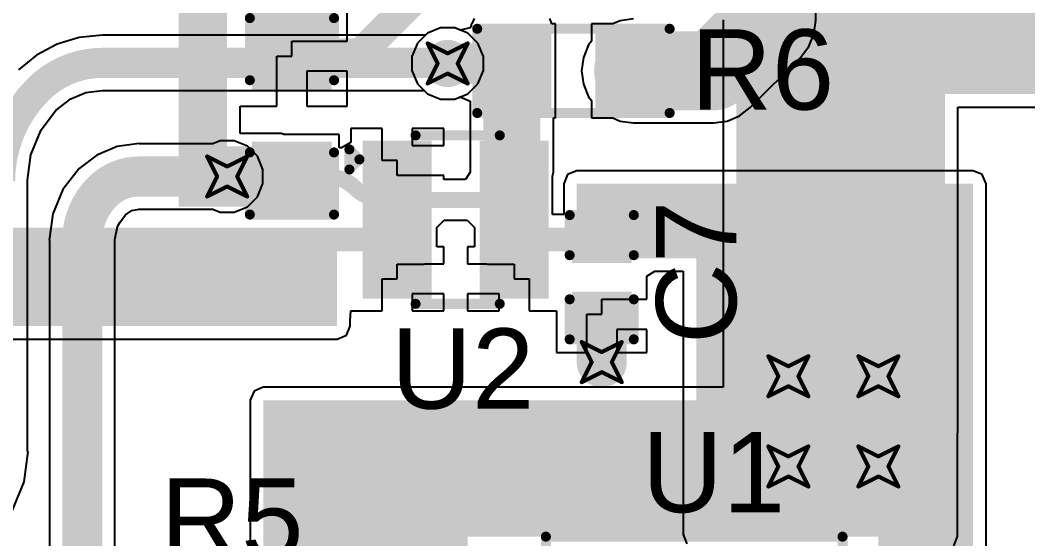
# Model space of a CAD drawing. Header units: millimetres. Extents: x -2 to 282, y -53 to 22.
# Drawn here: x 29.57 to 42.33, y -30.94 to -24.37 of the extents above; entities that cross this region are included whole.
import ezdxf

# ---------------------------------------------------------------- set-up
doc = ezdxf.new("R2010")
doc.units = ezdxf.units.MM
for name, color, linetype in [('BottomLayer', 5, 'Continuous'), ('DrillDrawing', 1, 'Continuous'), ('Mechanical1', 6, 'Continuous'), ('Mechanical2', 216, 'Continuous'), ('TopLayer', 1, 'Continuous'), ('TopOverlay', 2, 'Continuous'), ('TopPaste', 8, 'Continuous'), ('TopSolder', 216, 'Continuous'), ('ViaHoleLayer', 16, 'Continuous')]:
    doc.layers.add(name, color=color, linetype=linetype)
doc.styles.add('Arial', font='', dxfattribs={"height": 0.2})
doc.styles.get('Arial').set_extended_font_data('Arial')

# ---------------------------------------------------------------- blocks, each defined once
blk = doc.blocks.new('SOT_583_24')
at = {"layer": 'TopLayer'}
for points in [[(-1.07499912, 0.90000074), (-0.40499792, 0.90000074), (-0.40499792, 0.6000013399999999), (-1.07499912, 0.6000013399999999)], [(0.40499792, 0.90000074), (1.07499912, 0.90000074), (1.07499912, 0.6000013399999999), (0.40499792, 0.6000013399999999)], [(-1.07499912, 0.40000174), (-0.40499792, 0.40000174), (-0.40499792, 0.10000234), (-1.07499912, 0.10000234)], [(0.40500046, 0.40000174), (1.07500166, 0.40000174), (1.07500166, 0.10000234), (0.40500046, 0.10000234)], [(-1.07499912, -0.0999998), (-0.40499792, -0.0999998), (-0.40499792, -0.3999992), (-1.07499912, -0.3999992)], [(0.40499538, -0.09999725999999999), (1.07499658, -0.09999725999999999), (1.07499658, -0.3999966599999999), (0.40499538, -0.3999966599999999)], [(-1.07499912, -0.5999987999999999), (-0.40499792, -0.5999987999999999), (-0.40499792, -0.8999982), (-1.07499912, -0.8999982)], [(0.40499792, -0.6000013399999999), (1.07499912, -0.6000013399999999), (1.07499912, -0.90000074), (0.40499792, -0.90000074)]]:
    blk.add_hatch(color=1, dxfattribs=at).paths.add_polyline_path(points)
at = {"layer": 'TopPaste'}
for points in [[(-1.07499912, 0.90000074), (-0.40499792, 0.90000074), (-0.40499792, 0.6000013399999999), (-1.07499912, 0.6000013399999999)], [(0.40499792, 0.90000074), (1.07499912, 0.90000074), (1.07499912, 0.6000013399999999), (0.40499792, 0.6000013399999999)], [(-1.07499912, 0.40000174), (-0.40499792, 0.40000174), (-0.40499792, 0.10000234), (-1.07499912, 0.10000234)], [(0.40500046, 0.40000174), (1.07500166, 0.40000174), (1.07500166, 0.10000234), (0.40500046, 0.10000234)], [(-1.07499912, -0.0999998), (-0.40499792, -0.0999998), (-0.40499792, -0.3999992), (-1.07499912, -0.3999992)], [(0.40499538, -0.09999725999999999), (1.07499658, -0.09999725999999999), (1.07499658, -0.3999966599999999), (0.40499538, -0.3999966599999999)], [(-1.07499912, -0.5999987999999999), (-0.40499792, -0.5999987999999999), (-0.40499792, -0.8999982), (-1.07499912, -0.8999982)], [(0.40499792, -0.6000013399999999), (1.07499912, -0.6000013399999999), (1.07499912, -0.90000074), (0.40499792, -0.90000074)]]:
    blk.add_hatch(color=8, dxfattribs=at).paths.add_polyline_path(points)
at = {"layer": 'TopSolder'}
for points in [[(-1.17659912, 1.00160074), (-0.30339792, 1.00160074), (-0.30339792, 0.49840134), (-1.17659912, 0.49840134)], [(0.30339792, 1.00160074), (1.17659912, 1.00160074), (1.17659912, 0.49840134), (0.30339792, 0.49840134)], [(-1.17659912, 0.50160174), (-0.30339792, 0.50160174), (-0.30339792, -0.00159766), (-1.17659912, -0.00159766)], [(0.30340046, 0.50160174), (1.17660166, 0.50160174), (1.17660166, -0.00159766), (0.30340046, -0.00159766)], [(-1.17659912, 0.0016002), (-0.30339792, 0.0016002), (-0.30339792, -0.5015992), (-1.17659912, -0.5015992)], [(0.30339538, 0.00160274), (1.17659658, 0.00160274), (1.17659658, -0.5015966599999999), (0.30339538, -0.5015966599999999)], [(-1.17659912, -0.4983988), (-0.30339792, -0.4983988), (-0.30339792, -1.0015982), (-1.17659912, -1.0015982)], [(0.30339792, -0.49840134), (1.17659912, -0.49840134), (1.17659912, -1.00160074), (0.30339792, -1.00160074)]]:
    blk.add_hatch(color=216, dxfattribs=at).paths.add_polyline_path(points)
at = {"layer": 'TopOverlay', "const_width": 0.127}
for points in [[(-0.508, 1.06679746), (0.5588, 1.0668)], [(-1.3462, 0.635), (-1.34619746, 0.88899746)], [(-1.34619746, 0.88899746), (-1.2192, 0.7619999999999999)], [(-1.3462, 0.635), (-1.2192, 0.7619999999999999)], [(-0.50799746, -1.0668), (0.5588, -1.0668)]]:
    blk.add_lwpolyline(points, dxfattribs=at)
at = {"layer": 'TopOverlay', "const_width": 0.0635}
for points in [[(-0.5397500000000001, 1.06679746, 1), (-0.47625, 1.06679746, 1)], [(0.52705, 1.0668, 1), (0.5905499999999999, 1.0668, 1)], [(-1.37794746, 0.88899746, 1), (-1.31444746, 0.88899746, 1)], [(-1.37794746, 0.88899746, 1), (-1.31444746, 0.88899746, 1)], [(-1.25095, 0.7619999999999999, 1), (-1.18745, 0.7619999999999999, 1)], [(-1.25095, 0.7619999999999999, 1), (-1.18745, 0.7619999999999999, 1)], [(-1.37795, 0.635, 1), (-1.31445, 0.635, 1)], [(-1.37795, 0.635, 1), (-1.31445, 0.635, 1)], [(-0.53974746, -1.0668, 1), (-0.47624746, -1.0668, 1)], [(0.52705, -1.0668, 1), (0.5905499999999999, -1.0668, 1)]]:
    blk.add_lwpolyline(points, format="xyb", close=True, dxfattribs=at)
blk = doc.blocks.new('R___0603_54')
at = {"layer": 'TopLayer'}
for points in [[(-0.38100254, 0.44449746), (-0.38100254, -0.44450254), (-1.14300254, -0.44450254), (-1.14300254, 0.44449746)], [(1.14300254, 0.44450254), (1.14300254, -0.44449746), (0.38100254, -0.44449746), (0.38100254, 0.44450254)]]:
    blk.add_hatch(color=1, dxfattribs=at).paths.add_polyline_path(points)
at = {"layer": 'TopPaste'}
for points in [[(-0.38100254, 0.44449746), (-0.38100254, -0.44450254), (-1.14300254, -0.44450254), (-1.14300254, 0.44449746)], [(1.14300254, 0.44450254), (1.14300254, -0.44449746), (0.38100254, -0.44449746), (0.38100254, 0.44450254)]]:
    blk.add_hatch(color=8, dxfattribs=at).paths.add_polyline_path(points)
at = {"layer": 'TopSolder'}
for points in [[(-0.27940254, 0.5460974599999999), (-0.27940254, -0.54610254), (-1.24460254, -0.54610254), (-1.24460254, 0.5460974599999999)], [(1.24460254, 0.54610254), (1.24460254, -0.5460974599999999), (0.27940254, -0.5460974599999999), (0.27940254, 0.54610254)]]:
    blk.add_hatch(color=216, dxfattribs=at).paths.add_polyline_path(points)
at = {"layer": 'TopOverlay', "const_width": 0.127}
for points in [[(-1.21919746, -0.5334), (-1.2192, 0.5334)], [(1.21919746, 0.5334), (-1.2192, 0.5334)], [(1.2192, -0.5334), (1.21919746, 0.5334)], [(1.2192, -0.5334), (-1.21919746, -0.5334)]]:
    blk.add_lwpolyline(points, dxfattribs=at)
at = {"layer": 'TopOverlay', "const_width": 0.0635}
for points in [[(-1.25095, 0.5334, 1), (-1.18745, 0.5334, 1)], [(-1.25095, 0.5334, 1), (-1.18745, 0.5334, 1)], [(1.18744746, 0.5334, 1), (1.25094746, 0.5334, 1)], [(1.18744746, 0.5334, 1), (1.25094746, 0.5334, 1)], [(-1.25094746, -0.5334, 1), (-1.18744746, -0.5334, 1)], [(-1.25094746, -0.5334, 1), (-1.18744746, -0.5334, 1)], [(1.18745, -0.5334, 1), (1.25095, -0.5334, 1)], [(1.18745, -0.5334, 1), (1.25095, -0.5334, 1)]]:
    blk.add_lwpolyline(points, format="xyb", close=True, dxfattribs=at)
blk = doc.blocks.new('ESOP_8_75')
at = {"layer": 'TopLayer'}
for points in [[(-3.50850073, 2.2049994), (-2.30850059, 2.2049994), (-2.30850059, 1.6050006), (-3.50850073, 1.6050006)], [(2.30849805, 2.2049994), (3.50849819, 2.2049994), (3.50849819, 1.6050006), (2.30849805, 1.6050006)], [(-1.20000014, 1.65000051), (1.20000014, 1.65000051), (1.20000014, -1.65000051), (-1.20000014, -1.65000051)], [(-3.50850073, 0.9349994), (-2.30850059, 0.9349994), (-2.30850059, 0.3350006), (-3.50850073, 0.3350006)], [(2.30850059, 0.9349994), (3.50850073, 0.9349994), (3.50850073, 0.3350006), (2.30850059, 0.3350006)], [(-3.50850073, -0.3350006), (-2.30850059, -0.3350006), (-2.30850059, -0.9349994), (-3.50850073, -0.9349994)], [(2.30850059, -0.3350006), (3.50850073, -0.3350006), (3.50850073, -0.9349994), (2.30850059, -0.9349994)], [(-3.50849819, -1.6050006), (-2.30849805, -1.6050006), (-2.30849805, -2.2049994), (-3.50849819, -2.2049994)], [(2.30850059, -1.6050006), (3.50850073, -1.6050006), (3.50850073, -2.2049994), (2.30850059, -2.2049994)]]:
    blk.add_hatch(color=1, dxfattribs=at).paths.add_polyline_path(points)
at = {"layer": 'TopPaste'}
for points in [[(-3.50850073, 2.2049994), (-2.30850059, 2.2049994), (-2.30850059, 1.6050006), (-3.50850073, 1.6050006)], [(2.30849805, 2.2049994), (3.50849819, 2.2049994), (3.50849819, 1.6050006), (2.30849805, 1.6050006)], [(-1.20000014, 1.65000051), (1.20000014, 1.65000051), (1.20000014, -1.65000051), (-1.20000014, -1.65000051)], [(-3.50850073, 0.9349994), (-2.30850059, 0.9349994), (-2.30850059, 0.3350006), (-3.50850073, 0.3350006)], [(2.30850059, 0.9349994), (3.50850073, 0.9349994), (3.50850073, 0.3350006), (2.30850059, 0.3350006)], [(-3.50850073, -0.3350006), (-2.30850059, -0.3350006), (-2.30850059, -0.9349994), (-3.50850073, -0.9349994)], [(2.30850059, -0.3350006), (3.50850073, -0.3350006), (3.50850073, -0.9349994), (2.30850059, -0.9349994)], [(-3.50849819, -1.6050006), (-2.30849805, -1.6050006), (-2.30849805, -2.2049994), (-3.50849819, -2.2049994)], [(2.30850059, -1.6050006), (3.50850073, -1.6050006), (3.50850073, -2.2049994), (2.30850059, -2.2049994)]]:
    blk.add_hatch(color=8, dxfattribs=at).paths.add_polyline_path(points)
at = {"layer": 'TopSolder'}
for points in [[(-3.61010073, 2.3065994), (-2.20690059, 2.3065994), (-2.20690059, 1.5034006), (-3.61010073, 1.5034006)], [(2.20689805, 2.3065994), (3.61009819, 2.3065994), (3.61009819, 1.5034006), (2.20689805, 1.5034006)], [(-1.30160014, 1.75160051), (1.30160014, 1.75160051), (1.30160014, -1.75160051), (-1.30160014, -1.75160051)], [(-3.61010073, 1.0365994), (-2.20690059, 1.0365994), (-2.20690059, 0.2334006), (-3.61010073, 0.2334006)], [(2.20690059, 1.0365994), (3.61010073, 1.0365994), (3.61010073, 0.2334006), (2.20690059, 0.2334006)], [(-3.61010073, -0.2334006), (-2.20690059, -0.2334006), (-2.20690059, -1.0365994), (-3.61010073, -1.0365994)], [(2.20690059, -0.2334006), (3.61010073, -0.2334006), (3.61010073, -1.0365994), (2.20690059, -1.0365994)], [(-3.61009819, -1.5034006), (-2.20689805, -1.5034006), (-2.20689805, -2.3065994), (-3.61009819, -2.3065994)], [(2.20690059, -1.5034006), (3.61010073, -1.5034006), (3.61010073, -2.3065994), (2.20690059, -2.3065994)]]:
    blk.add_hatch(color=216, dxfattribs=at).paths.add_polyline_path(points)
at = {"layer": 'TopOverlay'}
for points, const_width in [([(-1.905, 2.51459746), (1.8542, 2.51460254)], 0.127), ([(-1.905, 2.51459746), (-1.90499746, -2.5146)], 0.127), ([(1.8542, -2.5146), (1.8542, 2.51460254)], 0.127), ([(-3.87720332, 1.79540154), (-3.877200779999999, 2.04940154)], 0.2999994), ([(-3.877200779999999, 2.04940154), (-3.75020078, 1.92240408)], 0.2999994), ([(-3.87720332, 1.79540154), (-3.75020078, 1.92240408)], 0.2999994), ([(-1.90499746, -2.5146), (1.8542, -2.5146)], 0.127)]:
    blk.add_lwpolyline(points, dxfattribs=dict(at, const_width=const_width))
for points, const_width in [([(-1.93675, 2.51459746, 1), (-1.87325, 2.51459746, 1)], 0.0635), ([(-1.93675, 2.51459746, 1), (-1.87325, 2.51459746, 1)], 0.0635), ([(1.82245, 2.51460254, 1), (1.88595, 2.51460254, 1)], 0.0635), ([(1.82245, 2.51460254, 1), (1.88595, 2.51460254, 1)], 0.0635), ([(-3.95219936, 2.04940154, 1), (-3.8022022, 2.04940154, 1)], 0.1499997), ([(-3.95219936, 2.04940154, 1), (-3.8022022, 2.04940154, 1)], 0.1499997), ([(-3.82519936, 1.92240408, 1), (-3.675202199999999, 1.92240408, 1)], 0.1499997), ([(-3.82519936, 1.92240408, 1), (-3.675202199999999, 1.92240408, 1)], 0.1499997), ([(-3.9522019, 1.79540154, 1), (-3.80220474, 1.79540154, 1)], 0.1499997), ([(-3.9522019, 1.79540154, 1), (-3.80220474, 1.79540154, 1)], 0.1499997), ([(-1.93674746, -2.5146, 1), (-1.87324746, -2.5146, 1)], 0.0635), ([(-1.93674746, -2.5146, 1), (-1.87324746, -2.5146, 1)], 0.0635), ([(1.82245, -2.5146, 1), (1.88595, -2.5146, 1)], 0.0635), ([(1.82245, -2.5146, 1), (1.88595, -2.5146, 1)], 0.0635)]:
    blk.add_lwpolyline(points, format="xyb", close=True, dxfattribs=dict(at, const_width=const_width))
blk = doc.blocks.new('C___0603_98')
at = {"layer": 'TopLayer'}
for points in [[(-0.38100254, 0.44449746), (-0.38100254, -0.44450254), (-1.14300254, -0.44450254), (-1.14300254, 0.44449746)], [(1.14300254, 0.44450254), (1.14300254, -0.44449746), (0.38100254, -0.44449746), (0.38100254, 0.44450254)]]:
    blk.add_hatch(color=1, dxfattribs=at).paths.add_polyline_path(points)
at = {"layer": 'TopPaste'}
for points in [[(-0.38100254, 0.44449746), (-0.38100254, -0.44450254), (-1.14300254, -0.44450254), (-1.14300254, 0.44449746)], [(1.14300254, 0.44450254), (1.14300254, -0.44449746), (0.38100254, -0.44449746), (0.38100254, 0.44450254)]]:
    blk.add_hatch(color=8, dxfattribs=at).paths.add_polyline_path(points)
at = {"layer": 'TopSolder'}
for points in [[(-0.32100266, 0.50449734), (-0.32100266, -0.50450242), (-1.20300242, -0.50450242), (-1.20300242, 0.50449734)], [(1.20300242, 0.50450242), (1.20300242, -0.50449734), (0.32100266, -0.50449734), (0.32100266, 0.50450242)]]:
    blk.add_hatch(color=216, dxfattribs=at).paths.add_polyline_path(points)
at = {"layer": 'TopOverlay', "const_width": 0.127}
for points in [[(-1.2446, -0.53340254), (-1.24459746, 0.5334)], [(-0.4571974599999999, 0.5334), (-1.24459746, 0.5334)], [(0.4571999999999999, 0.5334), (1.2446, 0.53340254)], [(1.24459746, -0.5334), (1.2446, 0.53340254)], [(-1.2446, -0.53340254), (-0.4571999999999999, -0.5334)], [(1.24459746, -0.5334), (0.4571974599999999, -0.5334)]]:
    blk.add_lwpolyline(points, dxfattribs=at)
at = {"layer": 'TopOverlay', "const_width": 0.0635}
for points in [[(-1.27634746, 0.5334, 1), (-1.21284746, 0.5334, 1)], [(-1.27634746, 0.5334, 1), (-1.21284746, 0.5334, 1)], [(-0.48894746, 0.5334, 1), (-0.42544746, 0.5334, 1)], [(0.42545, 0.5334, 1), (0.4889499999999999, 0.5334, 1)], [(1.21285, 0.53340254, 1), (1.27635, 0.53340254, 1)], [(1.21285, 0.53340254, 1), (1.27635, 0.53340254, 1)], [(-1.27635, -0.53340254, 1), (-1.21285, -0.53340254, 1)], [(-1.27635, -0.53340254, 1), (-1.21285, -0.53340254, 1)], [(-0.4889499999999999, -0.5334, 1), (-0.42545, -0.5334, 1)], [(0.42544746, -0.5334, 1), (0.48894746, -0.5334, 1)], [(1.21284746, -0.5334, 1), (1.27634746, -0.5334, 1)], [(1.21284746, -0.5334, 1), (1.27634746, -0.5334, 1)]]:
    blk.add_lwpolyline(points, format="xyb", close=True, dxfattribs=at)
blk = doc.blocks.new('C___0402_106')
at = {"layer": 'TopLayer'}
for points in [[(-0.6985, -0.31749746), (-0.6985, 0.31750254), (-0.2412999999999999, 0.31750254), (-0.2413, -0.31749746)], [(0.2412999999999999, -0.31750254), (0.2413, 0.31749746), (0.6985, 0.31749746), (0.6985, -0.31750254)]]:
    blk.add_hatch(color=1, dxfattribs=at).paths.add_polyline_path(points)
at = {"layer": 'TopPaste'}
for points in [[(-0.6985, -0.31749746), (-0.6985, 0.31750254), (-0.2412999999999999, 0.31750254), (-0.2413, -0.31749746)], [(0.2412999999999999, -0.31750254), (0.2413, 0.31749746), (0.6985, 0.31749746), (0.6985, -0.31750254)]]:
    blk.add_hatch(color=8, dxfattribs=at).paths.add_polyline_path(points)
at = {"layer": 'TopSolder'}
for points in [[(-0.7584998799999999, -0.37749734), (-0.7584998799999999, 0.37750242), (-0.18130012, 0.37750242), (-0.18130012, -0.37749734)], [(0.18130012, -0.37750242), (0.18130012, 0.37749734), (0.7584998799999999, 0.37749734), (0.7584998799999999, -0.37750242)]]:
    blk.add_hatch(color=216, dxfattribs=at).paths.add_polyline_path(points)
at = {"layer": 'TopOverlay', "const_width": 0.127}
for points in [[(-0.7874, 0.4064), (-0.7874, -0.4064)], [(-0.7874, 0.4064), (-0.2794, 0.4064)], [(0.2794, 0.4064), (0.7874, 0.4064)], [(0.7874, 0.4064), (0.7874, -0.4064)], [(-0.7874, -0.4064), (-0.2794, -0.4064)], [(0.2794, -0.4064), (0.7874, -0.4064)]]:
    blk.add_lwpolyline(points, dxfattribs=at)
at = {"layer": 'TopOverlay', "const_width": 0.0635}
for points in [[(-0.8191499999999999, 0.4064, 1), (-0.7556499999999999, 0.4064, 1)], [(-0.8191499999999999, 0.4064, 1), (-0.7556499999999999, 0.4064, 1)], [(-0.31115, 0.4064, 1), (-0.24765, 0.4064, 1)], [(0.24765, 0.4064, 1), (0.31115, 0.4064, 1)], [(0.7556499999999999, 0.4064, 1), (0.8191499999999999, 0.4064, 1)], [(0.7556499999999999, 0.4064, 1), (0.8191499999999999, 0.4064, 1)], [(-0.8191499999999999, -0.4064, 1), (-0.7556499999999999, -0.4064, 1)], [(-0.8191499999999999, -0.4064, 1), (-0.7556499999999999, -0.4064, 1)], [(-0.31115, -0.4064, 1), (-0.24765, -0.4064, 1)], [(0.24765, -0.4064, 1), (0.31115, -0.4064, 1)], [(0.7556499999999999, -0.4064, 1), (0.8191499999999999, -0.4064, 1)], [(0.7556499999999999, -0.4064, 1), (0.8191499999999999, -0.4064, 1)]]:
    blk.add_lwpolyline(points, format="xyb", close=True, dxfattribs=at)

msp = doc.modelspace()

# ---------------------------------------------------------------- hatches: boundary and pattern name
at = {"layer": 'BottomLayer'}
for points in [[(38.64536847999999, -24.15116836), (38.64536847999999, -25.30724428), (45.90539968, -25.30724428), (45.90539968, -24.15116836)], [(41.28340486, -24.3758212), (38.64031134, -24.3758212), (38.64031134, -29.59218364), (41.28340486, -29.59218364)], [(38.64030626, -30.91298618), (41.27855346, -30.91298618), (41.27855346, -28.2130881), (38.64030626, -28.2130881)], [(32.64607135999999, -30.91298618), (40.85027136, -30.91298618), (40.85027136, -29.18460254), (32.64607135999999, -29.18460254)], [(32.64607135999999, -38.18093964), (35.23687136, -38.18093964), (35.23687136, -29.38898872), (32.64607135999999, -29.38898872)]]:
    msp.add_hatch(color=5, dxfattribs=at).paths.add_polyline_path(points)
h = msp.add_hatch(color=5, dxfattribs=at)
edge = h.paths.add_edge_path()
edge.add_arc((34.98287136, -24.91858618), 0.2999994, 0, 360)
h = msp.add_hatch(color=5, dxfattribs=at)
edge = h.paths.add_edge_path()
edge.add_arc((32.18887135999999, -26.34992444), 0.2999994, 0, 360)
h = msp.add_hatch(color=5, dxfattribs=at)
edge = h.paths.add_edge_path()
edge.add_arc((36.9356132, -28.70199999999999), 0.2999994, 0, 360)
h = msp.add_hatch(color=5, dxfattribs=at)
edge = h.paths.add_edge_path()
edge.add_arc((39.30087136, -28.88098618), 0.2999994, 0, 360)
h = msp.add_hatch(color=5, dxfattribs=at)
edge = h.paths.add_edge_path()
edge.add_arc((40.44096814, -28.88098618), 0.2999994, 0, 360)
h = msp.add_hatch(color=5, dxfattribs=at)
edge = h.paths.add_edge_path()
edge.add_arc((39.30087136, -30.02398617999999), 0.2999994, 0, 360)
h = msp.add_hatch(color=5, dxfattribs=at)
edge = h.paths.add_edge_path()
edge.add_arc((40.44096814, -30.02398617999999), 0.2999994, 0, 360)
at = {"layer": 'TopLayer'}
for points in [[(31.57501178, -26.73092444), (32.1887469, -26.73092444), (32.1887469, -23.54698872), (31.57501178, -23.54698872)], [(35.43377977999999, -26.29661746), (36.15946794, -26.29661746), (36.15946794, -24.46619186), (35.43377977999999, -24.46619186)], [(31.88407136, -26.73092444), (32.87849152, -26.73092444), (32.87849152, -25.96892444), (31.88407136, -25.96892444)], [(36.61811573999999, -27.38522844), (41.64097081999999, -27.38522844), (41.64097081999999, -26.44258872), (36.61811573999999, -26.44258872)], [(38.13247136, -30.88758618), (41.64096828, -30.88758618), (41.64096828, -26.44258618), (38.13247136, -26.44258618)], [(40.44096814, -31.82258558), (41.64097081999999, -31.82258558), (41.64097081999999, -26.44754426), (40.44096814, -26.44754426)], [(27.2034, -28.2448), (33.58257952, -28.2448), (33.58257952, -26.9966186), (27.2034, -26.9966186)], [(32.79142032, -27.296618), (34.67947344, -27.296618), (34.67947344, -26.9966186), (32.79142032, -26.9966186)], [(35.48946674, -27.29661546), (37.25311574, -27.29661546), (37.25311574, -26.99661606), (35.48946674, -26.99661606)]]:
    msp.add_hatch(color=1, dxfattribs=at).paths.add_polyline_path(points)
h = msp.add_hatch(color=1, dxfattribs=at)
edge = h.paths.add_edge_path()
edge.add_arc((34.98287136, -24.91858618), 0.2999994, 0, 360)
h = msp.add_hatch(color=1, dxfattribs=at)
edge = h.paths.add_edge_path()
edge.add_arc((32.18887135999999, -26.34992444), 0.2999994, 0, 360)
h = msp.add_hatch(color=1, dxfattribs=at)
edge = h.paths.add_edge_path()
edge.add_arc((36.9356132, -28.70199999999999), 0.2999994, 0, 360)
h = msp.add_hatch(color=1, dxfattribs=at)
edge = h.paths.add_edge_path()
edge.add_arc((39.30087136, -28.88098618), 0.2999994, 0, 360)
h = msp.add_hatch(color=1, dxfattribs=at)
edge = h.paths.add_edge_path()
edge.add_arc((40.44096814, -28.88098618), 0.2999994, 0, 360)
h = msp.add_hatch(color=1, dxfattribs=at)
edge = h.paths.add_edge_path()
edge.add_arc((39.30087136, -30.02398617999999), 0.2999994, 0, 360)
h = msp.add_hatch(color=1, dxfattribs=at)
edge = h.paths.add_edge_path()
edge.add_arc((40.44096814, -30.02398617999999), 0.2999994, 0, 360)
at = {"layer": 'ViaHoleLayer'}
h = msp.add_hatch(color=16, dxfattribs=at)
edge = h.paths.add_edge_path()
edge.add_arc((34.98287136, -24.91858618), 0.1499997, 0, 360)
h = msp.add_hatch(color=16, dxfattribs=at)
edge = h.paths.add_edge_path()
edge.add_arc((32.18887135999999, -26.34992444), 0.1499997, 0, 360)
h = msp.add_hatch(color=16, dxfattribs=at)
edge = h.paths.add_edge_path()
edge.add_arc((36.9356132, -28.70199999999999), 0.1499997, 0, 360)
h = msp.add_hatch(color=16, dxfattribs=at)
edge = h.paths.add_edge_path()
edge.add_arc((39.30087136, -28.88098618), 0.1499997, 0, 360)
h = msp.add_hatch(color=16, dxfattribs=at)
edge = h.paths.add_edge_path()
edge.add_arc((40.44096814, -28.88098618), 0.1499997, 0, 360)
h = msp.add_hatch(color=16, dxfattribs=at)
edge = h.paths.add_edge_path()
edge.add_arc((39.30087136, -30.02398617999999), 0.1499997, 0, 360)
h = msp.add_hatch(color=16, dxfattribs=at)
edge = h.paths.add_edge_path()
edge.add_arc((40.44096814, -30.02398617999999), 0.1499997, 0, 360)

# ---------------------------------------------------------------- linework, layer by layer
at = {"layer": 'BottomLayer'}
for p, q in [((38.48041071999999, -24.36361142), (38.47535358, -24.3758212)), ((38.47535358, -24.3758212), (38.47535358, -28.21307286)), ((34.89288424, -24.46618678), (34.72660822, -24.53506142)), ((35.07285848, -24.46618678), (34.89288424, -24.46618678)), ((35.2391345, -24.53506142), (35.07285848, -24.46618678)), ((30.31485936, -24.58939456), (30.0333918, -24.67477666)), ((30.60757404, -24.56056556), (30.31485936, -24.58939456)), ((30.60757404, -24.56107102), (30.60757404, -24.56056556)), ((34.70059862, -24.56107102), (30.60757404, -24.56107102)), ((34.72660822, -24.53506142), (34.70059862, -24.56107102)), ((35.36639612, -24.66232304), (35.2391345, -24.53506142)), ((30.0333918, -24.67477666), (29.77399176, -24.81343018)), ((35.43527076, -24.82859906), (35.36639612, -24.66232304)), ((29.77399176, -24.81343018), (29.5466262, -25.0000262)), ((35.43527076, -25.0085733), (35.43527076, -24.82859906)), ((35.36639612, -25.17484932), (35.43527076, -25.0085733)), ((30.40011954, -25.28674394), (30.60492228, -25.2597793)), ((30.60492228, -25.2597793), (30.60757404, -25.26030762)), ((30.60757404, -25.26030762), (34.6848049, -25.26030762)), ((34.6848049, -25.26030762), (34.72660822, -25.30211094)), ((35.2391345, -25.30211094), (35.36639612, -25.17484932)), ((30.04291934, -25.4925703), (30.20680268, -25.36681744)), ((30.20680268, -25.36681744), (30.40011954, -25.28674394)), ((34.72660822, -25.30211094), (34.89288424, -25.37098558)), ((34.89288424, -25.37098558), (35.07285848, -25.37098558)), ((35.07285848, -25.37098558), (35.2391345, -25.30211094)), ((29.83065154, -25.76107624), (30.02816194, -25.50367518)), ((30.02816194, -25.50367518), (30.0414182, -25.4948182)), ((30.0414182, -25.4948182), (30.04291934, -25.4925703)), ((41.44836262, -29.59218618), (41.44836262, -25.47220458)), ((41.44836262, -25.47220458), (44.4976377, -25.47220458)), ((29.70045622, -26.07539362), (29.83065154, -25.76107624)), ((32.09888424, -25.89752504), (32.00705815999999, -25.93556154)), ((32.27885848, -25.89752504), (32.09888424, -25.89752504)), ((32.44513449999999, -25.96639968), (32.27885848, -25.89752504)), ((30.79552134, -25.97095136), (30.53630164, -26.07832478)), ((31.0736996, -25.93432964), (30.79552134, -25.97095136)), ((31.0736996, -25.93556154), (31.0736996, -25.93432964)), ((32.00705815999999, -25.93556154), (31.0736996, -25.93556154)), ((32.57239611999999, -26.0936613), (32.44513449999999, -25.96639968)), ((29.6581068, -26.3970643), (29.70045622, -26.07539362)), ((30.53630164, -26.07832478), (30.31370366, -26.24912962)), ((32.64127076, -26.25993732), (32.57239611999999, -26.0936613)), ((30.3124235, -26.24784946), (30.10796366, -26.51430816)), ((30.31370366, -26.24912962), (30.3124235, -26.24784946)), ((32.64127076, -26.43991156), (32.64127076, -26.25993732)), ((29.6612183, -26.41270054), (29.6581068, -26.3970643)), ((29.6612183, -29.83522608), (29.6612183, -26.41270054)), ((30.10796366, -26.51430816), (29.97943204, -26.82460472)), ((32.57239611999999, -26.60618758), (32.64127076, -26.43991156)), ((32.44513449999999, -26.7334492), (32.57239611999999, -26.60618758)), ((30.9005986, -26.83602202), (30.98001678, -26.7829538)), ((30.98001678, -26.7829538), (31.0736996, -26.76432036)), ((31.0736996, -26.76432036), (31.0736996, -26.76428734)), ((31.0736996, -26.76428734), (32.00705815999999, -26.76428734)), ((32.00705815999999, -26.76428734), (32.09888424, -26.80232384)), ((32.09888424, -26.80232384), (32.27885848, -26.80232384)), ((32.27885848, -26.80232384), (32.44513449999999, -26.7334492)), ((29.97943204, -26.82460472), (29.93559418, -27.15759618)), ((30.79821374, -26.9819882), (30.83033204, -26.9339187)), ((30.83033204, -26.9339187), (30.9005986, -26.83602202)), ((30.76532328, -27.1473422), (30.79821374, -26.9819882)), ((29.93559418, -27.15759618), (29.9386371, -27.15759618)), ((29.9386371, -27.15759618), (29.9386371, -32.19562267999999)), ((30.76736289999999, -27.15759618), (30.76532328, -27.1473422)), ((30.76736289999999, -32.19562267999999), (30.76736289999999, -27.15759618)), ((38.47535358, -28.21307286), (38.4753485, -28.21308556)), ((38.4753485, -28.21308556), (38.4753485, -29.01964224)), ((32.52942948, -29.06795812), (32.48111359999999, -29.1846)), ((32.64607135999999, -29.01964224), (32.52942948, -29.06795812)), ((38.4753485, -29.01964224), (32.64607135999999, -29.01964224)), ((32.48111359999999, -29.1846), (32.48111359999999, -30.91298618)), ((41.44351376, -29.60389304), (41.44836262, -29.59218618)), ((41.44351376, -30.91298618), (41.44351376, -29.60389304)), ((29.61665654, -30.21904548), (29.6671873, -29.83522608)), ((29.6671873, -29.83522608), (29.6612183, -29.83522608)), ((29.4685085, -30.57670796), (29.61665654, -30.21904548)), ((32.48111359999999, -30.91298618), (32.48111359999999, -35.23784163999999)), ((41.39519788, -31.02962806), (41.44351376, -30.91298618))]:
    msp.add_line(p, q, dxfattribs=at)
for points, const_width in [([(29.7942, -25.2476, -0.198912367379658), (30.60757404, -24.91068932)], 0.3809999999999999), ([(29.31159999999999, -26.41270054, -0.198912367379658), (29.7942, -25.2476)], 0.3809999999999999), ([(30.60757404, -26.543, -0.198912367379658), (31.0736996, -26.34992444)], 0.508), ([(30.353, -27.15759618, -0.1989123673796559), (30.60757404, -26.543)], 0.508)]:
    msp.add_lwpolyline(points, format="xyb", dxfattribs=dict(at, const_width=const_width))
for points, const_width in [([(30.60757404, -24.91068932), (34.97497449999999, -24.91068932)], 0.3809999999999999), ([(34.97497449999999, -24.91068932), (34.98287136, -24.91858618)], 0.3809999999999999), ([(31.0736996, -26.34992444), (32.18887135999999, -26.34992444)], 0.508), ([(30.353, -32.19562267999999), (30.353, -27.15759618)], 0.508), ([(39.60130002, -29.38898618), (40.26920063999999, -28.72108556)], 1.016), ([(39.30087136, -29.38898618), (39.60130002, -29.38898618)], 1.016), ([(36.74817135999999, -30.15098618), (38.53887135999999, -30.15098618)], 1.016)]:
    msp.add_lwpolyline(points, dxfattribs=dict(at, const_width=const_width))
for points, const_width in [([(30.51232404, -24.91068932, 1), (30.70282404, -24.91068932, 1)], 0.1905), ([(30.51232404, -24.91068932, 1), (30.70282404, -24.91068932, 1)], 0.1905), ([(34.87972449999999, -24.91068932, 1), (35.0702245, -24.91068932, 1)], 0.1905), ([(34.87972449999999, -24.91068932, 1), (35.0702245, -24.91068932, 1)], 0.1905), ([(34.88762136, -24.91858618, 1), (35.07812136, -24.91858618, 1)], 0.1905), ([(29.69895, -25.2476, 1), (29.88945, -25.2476, 1)], 0.1905), ([(29.69895, -25.2476, 1), (29.88945, -25.2476, 1)], 0.1905), ([(30.9466996, -26.34992444, 1), (31.2006996, -26.34992444, 1)], 0.254), ([(30.9466996, -26.34992444, 1), (31.2006996, -26.34992444, 1)], 0.254), ([(32.06187136, -26.34992444, 1), (32.31587136, -26.34992444, 1)], 0.254), ([(30.48057404, -26.543, 1), (30.73457404, -26.543, 1)], 0.254), ([(30.48057404, -26.543, 1), (30.73457404, -26.543, 1)], 0.254), ([(30.226, -27.15759618, 1), (30.48, -27.15759618, 1)], 0.254), ([(30.226, -27.15759618, 1), (30.48, -27.15759618, 1)], 0.254), ([(40.01520064, -28.72108556, 1), (40.52320064, -28.72108556, 1)], 0.508), ([(39.04687136, -29.38898618, 1), (39.55487136, -29.38898618, 1)], 0.508), ([(39.34730002, -29.38898618, 1), (39.85530002, -29.38898618, 1)], 0.508), ([(39.34730002, -29.38898618, 1), (39.85530002, -29.38898618, 1)], 0.508), ([(36.49417136, -30.15098618, 1), (37.00217136, -30.15098618, 1)], 0.508), ([(38.28487136, -30.15098618, 1), (38.79287136, -30.15098618, 1)], 0.508)]:
    msp.add_lwpolyline(points, format="xyb", close=True, dxfattribs=dict(at, const_width=const_width))
at = {"layer": 'DrillDrawing', "const_width": 0.0508}
for points in [[(34.72887136, -24.66458618), (34.98287136, -24.79158618)], [(34.72887136, -24.66458618), (34.85587135999999, -24.91858618)], [(34.98287136, -24.79158618), (35.23687136, -24.66458618)], [(35.10987135999999, -24.91858618), (35.23687136, -24.66458618)], [(34.72887136, -25.17258618), (34.85587135999999, -24.91858618)], [(35.10987135999999, -24.91858618), (35.23687136, -25.17258618)], [(34.72887136, -25.17258618), (34.98287136, -25.04558618)], [(34.98287136, -25.04558618), (35.23687136, -25.17258618)], [(31.93487136, -26.09592444), (32.18887135999999, -26.22292444)], [(31.93487136, -26.09592444), (32.06187136, -26.34992444)], [(32.18887135999999, -26.22292444), (32.44287136, -26.09592444)], [(32.31587136, -26.34992444), (32.44287136, -26.09592444)], [(31.93487136, -26.60392444), (32.06187136, -26.34992444)], [(32.31587136, -26.34992444), (32.44287136, -26.60392444)], [(31.93487136, -26.60392444), (32.18887135999999, -26.47692444)], [(32.18887135999999, -26.47692444), (32.44287136, -26.60392444)], [(36.6816132, -28.448), (36.9356132, -28.575)], [(36.6816132, -28.448), (36.8086132, -28.70199999999999)], [(36.9356132, -28.575), (37.1896132, -28.448)], [(37.06261319999999, -28.70199999999999), (37.1896132, -28.448)], [(39.04687136, -28.62698618), (39.30087136, -28.75398618)], [(39.04687136, -28.62698618), (39.17387136, -28.88098618)], [(39.30087136, -28.75398618), (39.55487136, -28.62698618)], [(39.42787136, -28.88098618), (39.55487136, -28.62698618)], [(40.18696814, -28.62698618), (40.44096814, -28.75398618)], [(40.18696814, -28.62698618), (40.31396814, -28.88098618)], [(40.44096814, -28.75398618), (40.69496814, -28.62698618)], [(40.56796814, -28.88098618), (40.69496814, -28.62698618)], [(36.6816132, -28.956), (36.8086132, -28.70199999999999)], [(37.06261319999999, -28.70199999999999), (37.1896132, -28.956)], [(36.6816132, -28.956), (36.9356132, -28.829)], [(36.9356132, -28.829), (37.1896132, -28.956)], [(39.04687136, -29.13498618), (39.17387136, -28.88098618)], [(39.42787136, -28.88098618), (39.55487136, -29.13498618)], [(40.18696814, -29.13498618), (40.31396814, -28.88098618)], [(40.56796814, -28.88098618), (40.69496814, -29.13498618)], [(39.04687136, -29.13498618), (39.30087136, -29.00798618)], [(39.30087136, -29.00798618), (39.55487136, -29.13498618)], [(40.18696814, -29.13498618), (40.44096814, -29.00798618)], [(40.44096814, -29.00798618), (40.69496814, -29.13498618)], [(39.04687136, -29.76998618), (39.30087136, -29.89698618)], [(39.04687136, -29.76998618), (39.17387136, -30.02398617999999)], [(39.30087136, -29.89698618), (39.55487136, -29.76998618)], [(39.42787136, -30.02398617999999), (39.55487136, -29.76998618)], [(40.18696814, -29.76998618), (40.44096814, -29.89698618)], [(40.18696814, -29.76998618), (40.31396814, -30.02398617999999)], [(40.44096814, -29.89698618), (40.69496814, -29.76998618)], [(40.56796814, -30.02398617999999), (40.69496814, -29.76998618)], [(39.04687136, -30.27798618), (39.17387136, -30.02398617999999)], [(39.42787136, -30.02398617999999), (39.55487136, -30.27798618)], [(40.18696814, -30.27798618), (40.31396814, -30.02398617999999)], [(40.56796814, -30.02398617999999), (40.69496814, -30.27798618)], [(39.04687136, -30.27798618), (39.30087136, -30.15098618)], [(39.30087136, -30.15098618), (39.55487136, -30.27798618)], [(40.18696814, -30.27798618), (40.44096814, -30.15098618)], [(40.44096814, -30.15098618), (40.69496814, -30.27798618)]]:
    msp.add_lwpolyline(points, dxfattribs=at)
at = {"layer": 'DrillDrawing', "const_width": 0.0254}
for points in [[(34.71617136, -24.66458618, 1), (34.74157135999999, -24.66458618, 1)], [(34.71617136, -24.66458618, 1), (34.74157135999999, -24.66458618, 1)], [(35.22417136, -24.66458618, 1), (35.24957136, -24.66458618, 1)], [(35.22417136, -24.66458618, 1), (35.24957136, -24.66458618, 1)], [(34.97017136, -24.79158618, 1), (34.99557136, -24.79158618, 1)], [(34.97017136, -24.79158618, 1), (34.99557136, -24.79158618, 1)], [(34.84317136, -24.91858618, 1), (34.86857136, -24.91858618, 1)], [(34.84317136, -24.91858618, 1), (34.86857136, -24.91858618, 1)], [(35.09717136, -24.91858618, 1), (35.12257136, -24.91858618, 1)], [(35.09717136, -24.91858618, 1), (35.12257136, -24.91858618, 1)], [(34.97017136, -25.04558618, 1), (34.99557136, -25.04558618, 1)], [(34.97017136, -25.04558618, 1), (34.99557136, -25.04558618, 1)], [(34.71617136, -25.17258618, 1), (34.74157135999999, -25.17258618, 1)], [(34.71617136, -25.17258618, 1), (34.74157135999999, -25.17258618, 1)], [(35.22417136, -25.17258618, 1), (35.24957136, -25.17258618, 1)], [(35.22417136, -25.17258618, 1), (35.24957136, -25.17258618, 1)], [(31.92217136, -26.09592444, 1), (31.94757136, -26.09592444, 1)], [(31.92217136, -26.09592444, 1), (31.94757136, -26.09592444, 1)], [(32.43017136, -26.09592444, 1), (32.45557136, -26.09592444, 1)], [(32.43017136, -26.09592444, 1), (32.45557136, -26.09592444, 1)], [(32.17617136, -26.22292444, 1), (32.20157136, -26.22292444, 1)], [(32.17617136, -26.22292444, 1), (32.20157136, -26.22292444, 1)], [(32.04917136, -26.34992444, 1), (32.07457136, -26.34992444, 1)], [(32.04917136, -26.34992444, 1), (32.07457136, -26.34992444, 1)], [(32.30317136, -26.34992444, 1), (32.32857136, -26.34992444, 1)], [(32.30317136, -26.34992444, 1), (32.32857136, -26.34992444, 1)], [(32.17617136, -26.47692444, 1), (32.20157136, -26.47692444, 1)], [(32.17617136, -26.47692444, 1), (32.20157136, -26.47692444, 1)], [(31.92217136, -26.60392444, 1), (31.94757136, -26.60392444, 1)], [(31.92217136, -26.60392444, 1), (31.94757136, -26.60392444, 1)], [(32.43017136, -26.60392444, 1), (32.45557136, -26.60392444, 1)], [(32.43017136, -26.60392444, 1), (32.45557136, -26.60392444, 1)], [(36.6689132, -28.448, 1), (36.6943132, -28.448, 1)], [(36.6689132, -28.448, 1), (36.6943132, -28.448, 1)], [(37.17691319999999, -28.448, 1), (37.2023132, -28.448, 1)], [(37.17691319999999, -28.448, 1), (37.2023132, -28.448, 1)], [(36.9229132, -28.575, 1), (36.9483132, -28.575, 1)], [(36.9229132, -28.575, 1), (36.9483132, -28.575, 1)], [(39.03417135999999, -28.62698618, 1), (39.05957136, -28.62698618, 1)], [(39.03417135999999, -28.62698618, 1), (39.05957136, -28.62698618, 1)], [(39.54217136, -28.62698618, 1), (39.56757136, -28.62698618, 1)], [(39.54217136, -28.62698618, 1), (39.56757136, -28.62698618, 1)], [(40.17426814, -28.62698618, 1), (40.19966813999999, -28.62698618, 1)], [(40.17426814, -28.62698618, 1), (40.19966813999999, -28.62698618, 1)], [(40.68226814, -28.62698618, 1), (40.70766814, -28.62698618, 1)], [(40.68226814, -28.62698618, 1), (40.70766814, -28.62698618, 1)], [(36.7959132, -28.70199999999999, 1), (36.82131319999999, -28.70199999999999, 1)], [(36.7959132, -28.70199999999999, 1), (36.82131319999999, -28.70199999999999, 1)], [(37.0499132, -28.70199999999999, 1), (37.0753132, -28.70199999999999, 1)], [(37.0499132, -28.70199999999999, 1), (37.0753132, -28.70199999999999, 1)], [(39.28817136, -28.75398618, 1), (39.31357136, -28.75398618, 1)], [(39.28817136, -28.75398618, 1), (39.31357136, -28.75398618, 1)], [(40.42826814, -28.75398618, 1), (40.45366814, -28.75398618, 1)], [(40.42826814, -28.75398618, 1), (40.45366814, -28.75398618, 1)], [(36.9229132, -28.829, 1), (36.9483132, -28.829, 1)], [(36.9229132, -28.829, 1), (36.9483132, -28.829, 1)], [(39.16117136, -28.88098618, 1), (39.18657135999999, -28.88098618, 1)], [(39.16117136, -28.88098618, 1), (39.18657135999999, -28.88098618, 1)], [(39.41517136, -28.88098618, 1), (39.44057136, -28.88098618, 1)], [(39.41517136, -28.88098618, 1), (39.44057136, -28.88098618, 1)], [(40.30126814, -28.88098618, 1), (40.32666814, -28.88098618, 1)], [(40.30126814, -28.88098618, 1), (40.32666814, -28.88098618, 1)], [(40.55526814, -28.88098618, 1), (40.58066814, -28.88098618, 1)], [(40.55526814, -28.88098618, 1), (40.58066814, -28.88098618, 1)], [(36.6689132, -28.956, 1), (36.6943132, -28.956, 1)], [(36.6689132, -28.956, 1), (36.6943132, -28.956, 1)], [(37.17691319999999, -28.956, 1), (37.2023132, -28.956, 1)], [(37.17691319999999, -28.956, 1), (37.2023132, -28.956, 1)], [(39.28817136, -29.00798618, 1), (39.31357136, -29.00798618, 1)], [(39.28817136, -29.00798618, 1), (39.31357136, -29.00798618, 1)], [(40.42826814, -29.00798618, 1), (40.45366814, -29.00798618, 1)], [(40.42826814, -29.00798618, 1), (40.45366814, -29.00798618, 1)], [(39.03417135999999, -29.13498618, 1), (39.05957136, -29.13498618, 1)], [(39.03417135999999, -29.13498618, 1), (39.05957136, -29.13498618, 1)], [(39.54217136, -29.13498618, 1), (39.56757136, -29.13498618, 1)], [(39.54217136, -29.13498618, 1), (39.56757136, -29.13498618, 1)], [(40.17426814, -29.13498618, 1), (40.19966813999999, -29.13498618, 1)], [(40.17426814, -29.13498618, 1), (40.19966813999999, -29.13498618, 1)], [(40.68226814, -29.13498618, 1), (40.70766814, -29.13498618, 1)], [(40.68226814, -29.13498618, 1), (40.70766814, -29.13498618, 1)], [(39.03417135999999, -29.76998618, 1), (39.05957136, -29.76998618, 1)], [(39.03417135999999, -29.76998618, 1), (39.05957136, -29.76998618, 1)], [(39.54217136, -29.76998618, 1), (39.56757136, -29.76998618, 1)], [(39.54217136, -29.76998618, 1), (39.56757136, -29.76998618, 1)], [(40.17426814, -29.76998618, 1), (40.19966813999999, -29.76998618, 1)], [(40.17426814, -29.76998618, 1), (40.19966813999999, -29.76998618, 1)], [(40.68226814, -29.76998618, 1), (40.70766814, -29.76998618, 1)], [(40.68226814, -29.76998618, 1), (40.70766814, -29.76998618, 1)], [(39.28817136, -29.89698618, 1), (39.31357136, -29.89698618, 1)], [(39.28817136, -29.89698618, 1), (39.31357136, -29.89698618, 1)], [(40.42826814, -29.89698618, 1), (40.45366814, -29.89698618, 1)], [(40.42826814, -29.89698618, 1), (40.45366814, -29.89698618, 1)], [(39.16117136, -30.02398617999999, 1), (39.18657135999999, -30.02398617999999, 1)], [(39.16117136, -30.02398617999999, 1), (39.18657135999999, -30.02398617999999, 1)], [(39.41517136, -30.02398617999999, 1), (39.44057136, -30.02398617999999, 1)], [(39.41517136, -30.02398617999999, 1), (39.44057136, -30.02398617999999, 1)], [(40.30126814, -30.02398617999999, 1), (40.32666814, -30.02398617999999, 1)], [(40.30126814, -30.02398617999999, 1), (40.32666814, -30.02398617999999, 1)], [(40.55526814, -30.02398617999999, 1), (40.58066814, -30.02398617999999, 1)], [(40.55526814, -30.02398617999999, 1), (40.58066814, -30.02398617999999, 1)], [(39.28817136, -30.15098618, 1), (39.31357136, -30.15098618, 1)], [(39.28817136, -30.15098618, 1), (39.31357136, -30.15098618, 1)], [(40.42826814, -30.15098618, 1), (40.45366814, -30.15098618, 1)], [(40.42826814, -30.15098618, 1), (40.45366814, -30.15098618, 1)], [(39.03417135999999, -30.27798618, 1), (39.05957136, -30.27798618, 1)], [(39.03417135999999, -30.27798618, 1), (39.05957136, -30.27798618, 1)], [(39.54217136, -30.27798618, 1), (39.56757136, -30.27798618, 1)], [(39.54217136, -30.27798618, 1), (39.56757136, -30.27798618, 1)], [(40.17426814, -30.27798618, 1), (40.19966813999999, -30.27798618, 1)], [(40.17426814, -30.27798618, 1), (40.19966813999999, -30.27798618, 1)], [(40.68226814, -30.27798618, 1), (40.70766814, -30.27798618, 1)], [(40.68226814, -30.27798618, 1), (40.70766814, -30.27798618, 1)]]:
    msp.add_lwpolyline(points, format="xyb", close=True, dxfattribs=at)
at = {"layer": 'Mechanical1', "const_width": 0.0127}
msp.add_lwpolyline([(-2.032e-05, -1.016e-05, -3.218852180172771), (-0.27914346, -38.41401258)], format="xyb", dxfattribs=at)
at = {"layer": 'Mechanical2', "const_width": 0.254}
msp.add_lwpolyline([(50.76622054, 5.47802816, -1.122171366645898), (-0.2944876, -38.43746948)], format="xyb", dxfattribs=at)
at = {"layer": 'TopLayer'}
for p, q in [((39.64702764, -24.3758212), (39.64702764, -23.3426)), ((33.7085178, -24.63541936), (33.7085178, -24.19091936)), ((35.3171379, -24.34954998), (35.28986338, -24.41539186)), ((36.30338688, -24.41539186), (36.27611236, -24.34954998)), ((37.16847532, -24.37667972), (37.07502872, -24.41538678)), ((37.33878486, -24.35425914), (37.16847532, -24.37667972)), ((39.62460706, -24.54613074), (39.64702764, -24.3758212)), ((34.89288424, -24.46618678), (34.72660822, -24.53506142)), ((35.07285848, -24.46618678), (34.89288424, -24.46618678)), ((35.14182202, -24.49475162), (35.07285848, -24.46618678)), ((35.26882201999999, -24.46618932), (35.14182202, -24.49475162)), ((35.28137977999999, -24.43587442), (35.26882201999999, -24.46618932)), ((35.28986338, -24.41539186), (35.28137977999999, -24.41539186)), ((35.28137977999999, -24.41539186), (35.28137977999999, -24.43587442)), ((36.34817978, -24.41539186), (36.30338688, -24.41539186)), ((36.34817978, -25.60919186), (36.34817978, -24.41539186)), ((37.07502872, -24.41538678), (36.80538486, -24.41538678)), ((36.80538486, -24.41538678), (36.80538486, -24.63574702)), ((33.01002796, -24.82591936), (33.01002796, -24.63541936)), ((33.01002796, -24.63541936), (33.7085178, -24.63541936)), ((34.72660822, -24.53506142), (34.5993466, -24.66232304)), ((36.80538486, -24.63574702), (36.76891554, -24.68327296)), ((39.55886932, -24.70483756), (39.62460706, -24.54613074)), ((34.5993466, -24.66232304), (34.53047196, -24.82859906)), ((36.76891554, -24.68327296), (36.7031778, -24.84197724)), ((39.45429497999999, -24.84111872), (39.55886932, -24.70483756)), ((32.81952795999999, -25.46091935999999), (32.81952795999999, -24.82591936)), ((32.81952795999999, -24.82591936), (33.01002796, -24.82591936)), ((34.53047196, -24.82859906), (34.53047196, -25.0085733)), ((36.7031778, -24.84197724), (36.68075722, -25.01228678)), ((38.8178294, -25.47758176), (39.45429497999999, -24.84111872)), ((33.7085178, -25.01641936), (33.20052796, -25.01641936)), ((33.20052796, -25.01641936), (33.20052796, -25.46091935999999)), ((33.7085178, -25.46091935999999), (33.7085178, -25.01641936)), ((34.53047196, -25.0085733), (34.5993466, -25.17484932)), ((36.68075722, -25.01228678), (36.7031778, -25.18259632)), ((34.5993466, -25.17484932), (34.72660822, -25.30211094)), ((36.7031778, -25.18259632), (36.76891554, -25.3413006)), ((34.72660822, -25.30211094), (34.89288424, -25.37098558)), ((34.89288424, -25.37098558), (35.07285848, -25.37098558)), ((35.07285848, -25.37098558), (35.14182202, -25.34242074)), ((35.14182202, -25.34242074), (35.26882201999999, -25.39474728)), ((35.26882201999999, -25.39474728), (35.26882201999999, -26.29661492)), ((36.76891554, -25.3413006), (36.80538486, -25.38882654)), ((36.80538486, -25.38882654), (36.80538486, -25.60918678)), ((32.3537072, -25.80396668), (32.3537072, -25.46091935999999)), ((32.3537072, -25.46091935999999), (32.81952795999999, -25.46091935999999)), ((33.20052796, -25.46091935999999), (33.7085178, -25.46091935999999)), ((38.68154824, -25.5821561), (38.8178294, -25.47758176)), ((36.32442824, -26.21823052), (36.32442824, -25.60919186)), ((36.32442824, -25.60919186), (36.34817978, -25.60919186)), ((36.80538486, -25.60918678), (37.07502872, -25.60918678)), ((37.07502872, -25.60918678), (37.16847532, -25.64789384)), ((37.16847532, -25.64789384), (37.33878486, -25.67031442)), ((38.35253442, -25.67031442), (38.52284396, -25.64789384)), ((38.52284396, -25.64789384), (38.68154824, -25.5821561)), ((34.15397284, -25.74261806), (33.75547224, -25.74261806)), ((33.75547224, -25.74261806), (33.75547224, -25.92029868)), ((34.15397284, -26.14661776), (34.15397284, -25.74261806)), ((34.93347344, -25.74261806), (34.53497283999999, -25.74261806)), ((34.53497283999999, -25.74261806), (34.53497283999999, -25.95611776)), ((34.93347344, -25.95611776), (34.93347344, -25.74261806)), ((37.33878486, -25.67031442), (38.35253442, -25.67031442)), ((32.87849152, -25.80396668), (32.3537072, -25.80396668)), ((32.90880896, -25.81652444), (32.87849152, -25.80396668)), ((33.60692288, -25.81652444), (32.90880896, -25.81652444)), ((33.60692288, -25.97948068), (33.60692288, -25.81652444)), ((33.75547224, -25.92029868), (33.62847223999999, -25.99235848)), ((33.62847223999999, -25.99235848), (33.60692288, -25.97948068)), ((34.53497283999999, -25.95611776), (34.93347344, -25.95611776)), ((34.34447283999999, -26.14661776), (34.15397284, -26.14661776)), ((34.34447283999999, -26.33711776), (34.34447283999999, -26.14661776)), ((35.26882201999999, -26.29661492), (35.20800172, -26.3876409)), ((36.31187556, -26.3442196), (36.32443078, -26.29661492)), ((36.32443078, -26.29661492), (36.32442824, -26.21823052)), ((36.61811573999999, -26.27762842), (36.50147386, -26.3259443)), ((41.64097081999999, -26.27762842), (36.61811573999999, -26.27762842)), ((41.7576127, -26.3259443), (41.64097081999999, -26.27762842)), ((34.93347344, -26.33711776), (34.34447283999999, -26.33711776)), ((34.93347344, -26.3876409), (34.93347344, -26.33711776)), ((35.20800172, -26.3876409), (34.93347344, -26.3876409)), ((36.31187302, -26.34422214), (36.31187556, -26.3442196)), ((36.31187302, -26.8316583), (36.31187302, -26.34422214)), ((36.50147386, -26.3259443), (36.45315797999999, -26.44258618)), ((41.80592857999999, -26.44258618), (41.7576127, -26.3259443)), ((36.45315797999999, -26.44258618), (36.45315797999999, -26.8316583)), ((41.80592857999999, -31.82258558), (41.80592857999999, -26.44258618)), ((34.8444312, -26.99662114), (34.93709802, -26.90559262)), ((34.93709802, -26.90559262), (35.23183962, -26.90559262)), ((35.23183962, -26.90559262), (35.32450898, -26.9966186)), ((36.45315797999999, -26.8316583), (36.31187302, -26.8316583)), ((34.8444312, -27.2426176), (34.8444312, -26.99662114)), ((35.32450898, -26.9966186), (35.32450898, -27.24262014)), ((34.93347344, -27.2426176), (34.8444312, -27.2426176)), ((34.93347344, -27.4561173), (34.93347344, -27.2426176)), ((35.32450898, -27.24262014), (35.23546928, -27.24262014)), ((35.23546928, -27.24262014), (35.23546928, -27.45611984)), ((34.34447283999999, -27.6466173), (34.34447283999999, -27.4616291)), ((34.34447283999999, -27.4616291), (34.67947344, -27.4616291)), ((34.67947344, -27.4616291), (34.6927805, -27.4561173)), ((34.6927805, -27.4561173), (34.93347344, -27.4561173)), ((35.23546928, -27.45611984), (35.47617238, -27.45611984)), ((35.47617238, -27.45611984), (35.48946674, -27.46162656)), ((35.48946674, -27.46162656), (35.82446988, -27.46162656)), ((35.82446988, -27.46162656), (35.82446988, -27.64661984)), ((37.50711066, -27.61383098), (37.60775054, -27.5501862)), ((37.60775054, -27.5501862), (37.9675136, -27.5501862)), ((37.9675136, -27.5501862), (37.9675136, -30.88758618)), ((34.15397284, -28.050617), (34.15397284, -27.6466173)), ((34.15397284, -27.6466173), (34.34447283999999, -27.6466173)), ((35.82446988, -27.64661984), (36.01496988, -27.64661984)), ((36.01496988, -27.64661984), (36.01496988, -28.05061954)), ((37.50711066, -27.90592844), (37.50711066, -27.61383098)), ((34.93347344, -27.8371173), (34.53497283999999, -27.8371173)), ((34.53497283999999, -27.8371173), (34.53497283999999, -28.050617)), ((34.93347344, -28.050617), (34.93347344, -27.8371173)), ((35.63396988, -27.83711984), (35.23546928, -27.83711984)), ((35.23546928, -27.83711984), (35.23546928, -28.05061954)), ((35.63396988, -28.05061954), (35.63396988, -27.83711984)), ((36.93561574, -28.09642844), (36.93561574, -27.90592844)), ((36.93561574, -27.90592844), (37.50711066, -27.90592844)), ((33.74753982, -28.17433278), (33.75547478, -28.050617)), ((33.75547478, -28.050617), (34.15397284, -28.050617)), ((34.53497283999999, -28.050617), (34.93347344, -28.050617)), ((35.23546928, -28.05061954), (35.63396988, -28.05061954)), ((36.01496988, -28.05061954), (36.36411066, -28.05061954)), ((36.36411066, -28.05061954), (36.36411066, -28.57902844)), ((33.74753982, -28.2448), (33.74753982, -28.17433278)), ((36.74511574, -28.57902844), (36.74511574, -28.09642844)), ((36.74511574, -28.09642844), (36.93561574, -28.09642844)), ((33.69922394, -28.36144188), (33.74753982, -28.2448)), ((37.50711066, -28.28692844), (37.12611574, -28.28692844)), ((37.12611574, -28.28692844), (37.12611574, -28.57902844)), ((37.50711066, -28.57902844), (37.50711066, -28.28692844)), ((28.88528894, -28.40975776), (33.58258206, -28.40975776)), ((33.58258206, -28.40975776), (33.69922394, -28.36144188)), ((36.36411066, -28.57902844), (36.74511574, -28.57902844)), ((37.12611574, -28.57902844), (37.50711066, -28.57902844)), ((37.9675136, -30.88758618), (38.01582948, -31.00422806))]:
    msp.add_line(p, q, dxfattribs=at)
for points, const_width in [([(33.87618574, -24.78979802), (35.64411464, -23.02186912)], 0.3809999999999999), ([(38.989, -24.3758212), (38.989, -23.3426)], 1.00000054), ([(38.35253442, -25.01228678), (38.989, -24.3758212)], 1.00000054), ([(37.33878486, -25.01228678), (38.35253442, -25.01228678)], 1.00000054), ([(33.0100178, -24.82591936), (33.04613914, -24.78979802)], 0.508), ([(33.04613914, -24.78979802), (33.87618574, -24.78979802)], 0.3809999999999999), ([(34.98287136, -24.91858618), (35.80688038, -24.91858618)], 0.508), ([(35.80688038, -24.91858618), (35.81477724, -24.91068932)], 0.508), ([(35.81477724, -24.91068932), (35.81477978, -24.91069186)], 0.3809999999999999), ([(32.18887135999999, -26.34992444), (33.01002288, -26.34992444)], 0.2032), ([(33.01002288, -26.34992444), (33.45612561999999, -26.34992444)], 0.2032), ([(34.17240308, -26.64661676), (34.34447283999999, -26.64661676)], 0.2032), ([(34.34447283999999, -26.64661676), (35.82447242, -26.64661676)], 0.2032), ([(36.9356132, -28.70199999999999), (36.9356132, -28.21308556)], 0.635)]:
    msp.add_lwpolyline(points, dxfattribs=dict(at, const_width=const_width))
for points, const_width in [([(38.7390005, -24.3758212, 1), (39.2389995, -24.3758212, 1)], 0.499999), ([(38.7390005, -24.3758212, 1), (39.2389995, -24.3758212, 1)], 0.499999), ([(37.08878536, -25.01228678, 1), (37.58878436, -25.01228678, 1)], 0.499999), ([(38.10253492, -25.01228678, 1), (38.60253392, -25.01228678, 1)], 0.499999), ([(38.10253492, -25.01228678, 1), (38.60253392, -25.01228678, 1)], 0.499999), ([(32.8830178, -24.82591936, 1), (33.1370178, -24.82591936, 1)], 0.254), ([(32.91913914, -24.78979802, 1), (33.17313914, -24.78979802, 1)], 0.254), ([(32.95088913999999, -24.78979802, 1), (33.14138913999999, -24.78979802, 1)], 0.1905), ([(33.78093574, -24.78979802, 1), (33.97143574, -24.78979802, 1)], 0.1905), ([(33.78093574, -24.78979802, 1), (33.97143574, -24.78979802, 1)], 0.1905), ([(34.85587135999999, -24.91858618, 1), (35.10987135999999, -24.91858618, 1)], 0.254), ([(35.67988038, -24.91858618, 1), (35.93388038, -24.91858618, 1)], 0.254), ([(35.67988038, -24.91858618, 1), (35.93388038, -24.91858618, 1)], 0.254), ([(35.68777724, -24.91068932, 1), (35.94177723999999, -24.91068932, 1)], 0.254), ([(35.71952724, -24.91068932, 1), (35.91002724, -24.91068932, 1)], 0.1905), ([(35.71952977999999, -24.91069186, 1), (35.91002978, -24.91069186, 1)], 0.1905), ([(32.13807136, -26.34992444, 1), (32.23967136, -26.34992444, 1)], 0.1016), ([(32.95922288, -26.34992444, 1), (33.06082288, -26.34992444, 1)], 0.1016), ([(32.95922288, -26.34992444, 1), (33.06082288, -26.34992444, 1)], 0.1016), ([(33.40532561999999, -26.34992444, 1), (33.50692562, -26.34992444, 1)], 0.1016), ([(33.40532561999999, -26.34992444, 1), (33.50692562, -26.34992444, 1)], 0.1016), ([(33.75947274, -26.49661706, 1), (33.86107274, -26.49661706, 1)], 0.1016), ([(33.75947274, -26.49661706, 1), (33.86107274, -26.49661706, 1)], 0.1016), ([(34.12160308, -26.64661676, 1), (34.22320308, -26.64661676, 1)], 0.1016), ([(34.12160308, -26.64661676, 1), (34.22320308, -26.64661676, 1)], 0.1016), ([(34.29367284, -26.64661676, 1), (34.39527284, -26.64661676, 1)], 0.1016), ([(34.29367284, -26.64661676, 1), (34.39527284, -26.64661676, 1)], 0.1016), ([(35.77367242, -26.64661676, 1), (35.87527241999999, -26.64661676, 1)], 0.1016), ([(36.77686319999999, -28.21308556, 1), (37.0943632, -28.21308556, 1)], 0.3175), ([(36.77686319999999, -28.70199999999999, 1), (37.0943632, -28.70199999999999, 1)], 0.3175)]:
    msp.add_lwpolyline(points, format="xyb", close=True, dxfattribs=dict(at, const_width=const_width))
at = {"layer": 'TopLayer', "const_width": 0.2032}
for points in [[(33.45612561999999, -26.34992444, -0.198912367379658), (33.81027274, -26.49661706)], [(34.17240308, -26.64661676, -0.198912367379658), (33.81027274, -26.49661706)]]:
    msp.add_lwpolyline(points, format="xyb", dxfattribs=at)

# ---------------------------------------------------------------- block references
for name, p, rotation in [('C___0603_98', (33.01002034, -25.5879219), 270), ('R___0603_54', (36.57678232, -25.01228932), 180), ('C___0402_106', (36.9356132, -27.62652844), 90)]:
    msp.add_blockref(name, p, dxfattribs=dict(rotation=rotation))
for name, p in [('SOT_583_24', (35.08447136, -26.8966188)), ('ESOP_8_75', (38.13247136, -33.42758618))]:
    msp.add_blockref(name, p)

# ---------------------------------------------------------------- texts
at = {"layer": 'TopOverlay', "style": 'Arial'}
for s, p in [('R6', (38.06631706, -25.50248138)), ('U2', (34.26706634, -29.29149082)), ('U1', (37.44543946, -30.60338558)), ('R5', (31.34247986, -31.19222108))]:
    msp.add_text(s, height=1.016, dxfattribs=at).set_placement(p)
msp.add_text('C7', height=1.016, rotation=90, dxfattribs=at).set_placement((38.64030626, -28.47291994))

doc.saveas('drawing.dxf')
